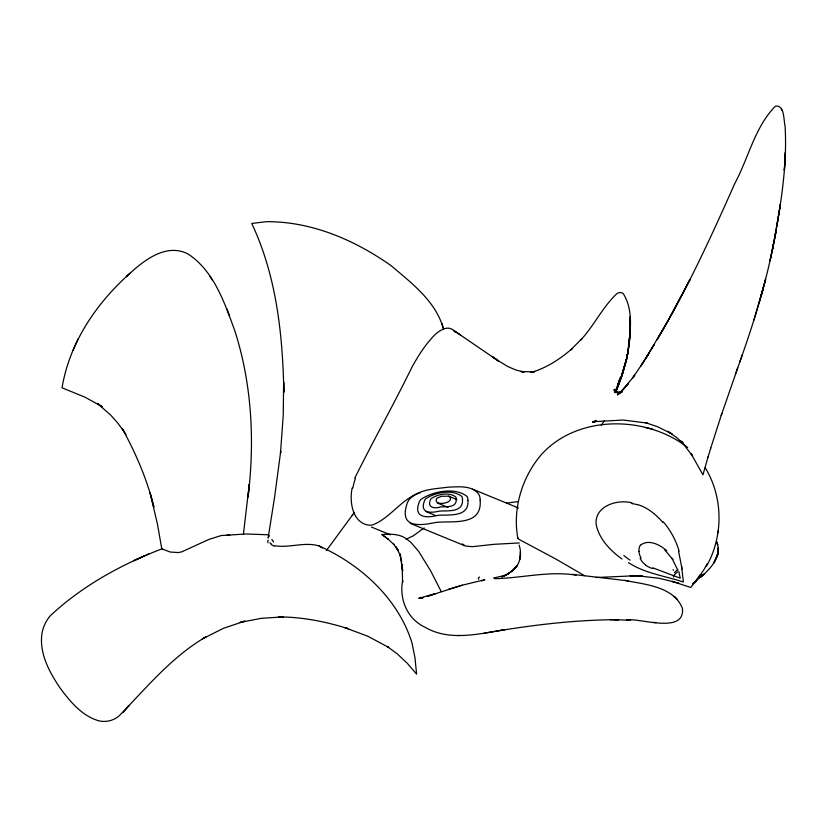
<?xml version="1.0" encoding="UTF-8"?>
<svg xmlns="http://www.w3.org/2000/svg" width="827" height="827" viewBox="0 0 827 827"><rect width="100%" height="100%" fill="white"/><g stroke="black" fill="none" stroke-linecap="round" stroke-linejoin="round"><path stroke-width="1.24" d="M706.372 566.423C723.46 536.485 723.346 497.409 705.307 467.927M717.991 532.722L718.198 530.717M520.524 555.62L520.111 559.083L520.307 551.888M614.823 390.416L614.678 391.709M243.407 534.294L249.278 484.302L248.038 497.11C254.83 441.587 251.997 384.462 234.878 330.955C224.634 303.054 214.131 271.153 188.091 254.023C165.379 242.208 141.975 261.808 126.355 276.694L130.097 273.241C96.314 303.23 69.561 342.605 62.046 387.801L84.985 397.198L102.134 406.636L97.379 403.452L110.508 414.875L117.775 423.042L124.567 432.335M352.178 487.982C349.19 501.638 352.416 523.16 369.183 525.228A19.827 15.63 -78.2 0 0 372.925 524.773C390.882 517.65 401.622 498.588 420.137 492.716M776.863 226.278C782.466 193.177 787.108 159.57 785.061 125.931C783.489 120.194 784.813 104.647 775.468 106.145C754.803 126.882 748.466 158.246 734.8 183.449C711.251 236.687 686.855 289.729 657.031 339.804L672.051 313.547L690.163 279.278L666.944 322.675L645.897 358.153L654.24 344.518L652.224 347.816M775.757 232.408L772.48 249.33L775.757 232.408C767.952 276.683 754.855 319.801 739.741 362.071M627.176 356.148C629.709 335.979 634.733 311.82 623.248 293.606C621.325 291.786 618.389 292.458 616.528 293.988C602.273 307.479 593.889 325.993 580.482 340.3L581.857 338.667L570.744 349.924L572.284 348.498C560.489 358.794 547.029 367.622 531.968 372.253L534.707 371.406L530.51 372.326L534.066 371.974L520.731 371.499L524.101 372.14L515.81 369.969L507.716 366.506L495.797 359.135L498.443 361.017L453.682 330.407L460.618 335.131M626.752 358.38L628.148 351.051L626.359 360.148C629.419 345.975 630.753 331.4 629.936 316.917L630.205 328.857L628.861 346.234L630.071 331.875C629.419 352.891 623.796 373.432 615.288 392.556M625.925 361.968L627.776 353.015M618.668 382.57L618.358 383.811L618.689 382.508M619.02 381.278L619.361 379.975M618.027 385.093L615.919 392.711M619.692 378.756L620.002 377.598M702.929 474.905L708.119 456.711M758.845 303.809L763.321 287.817L753.862 320.163M619.103 380.823L619.423 379.738M620.508 379.603L626.411 359.135L622.276 374.528L625.512 362.598L621.335 377.277L624.561 366.041L619.661 381.867L615.733 391.512L616.074 390.675M707.984 457.186L710.724 448.089M710.496 448.834L721.878 413.428M617.521 385.744L618.72 382.084M618.048 384.079L618.73 382.033M721.196 415.505L742.315 354.721M618.462 382.891L615.061 392.019M735.358 374.497L737.684 367.912M354.804 478.109C373.266 440.781 393.776 404.382 412.084 366.899C417.687 356.902 423.744 347.051 431.415 338.481C436.697 332.082 448.503 322.623 455.222 332.289M615.391 392.349L618.844 383.997M615.557 391.957L618.027 386.013L615.278 392.577M78.007 338.977L73.117 350.131M706.785 564.469L707.147 563.745M706.031 565.926L706.413 565.192M705.638 566.66L704.366 568.873M703.922 569.617L700.459 574.724M643.954 361.275L632.459 378.259L634.671 375.272L621.873 391.016L628.53 383.387L618.927 393.776L620.932 391.977L617.314 394.892L621.925 391.698L618.772 393.363L620.974 392.246M601.27 425.212L604.444 420.602M326.365 550.606L354.297 512.544M352.219 515.562L352.736 514.808M701.503 574.207L690.659 587.449L672.186 581.381L673.736 581.836L658.933 578.259L637.875 575.85L642.3 575.985L630.133 575.726L638.475 575.84M698.794 576.874L697.006 578.983M177.743 552.508L170.238 552.033L161.896 548.88C121.331 564.396 81.987 586.012 50.22 615.846C45.289 621.666 42.136 628.985 41.608 636.614C40.192 655.232 49.775 672.63 59.813 687.619C70.13 701.637 82.452 716.689 100.077 721.123C106.714 722.198 113.661 720.472 118.83 716.141C146.255 688.064 171.571 656.814 206.068 636.8L202.315 638.93L223.528 628.272L244.885 621.118L240.057 622.421L261.28 618.338L283.413 616.87L278.637 616.901C302.3 616.973 325.735 621.625 348.239 628.696L344.859 627.672L367.829 636.242L388.649 647.396L387.17 646.435L397.291 653.909L407.401 663.409L416.591 674.16L414.999 657.941L412.063 643.22C398.449 598.769 360.768 564.603 319.201 546.006C304.729 541.52 289.646 548.156 275.009 545.789M122.934 712.554L128.96 705.886M640.46 545.262C647.272 539.473 657.393 543.577 663.678 548.27M700.603 577.143L704.046 574.072L692.488 583.821M269.333 535.772L268.144 537.984L274.626 496.913L280.735 451.128L280.477 453.165L283.248 415.195L283.64 382.198L283.837 392.277C282.751 334.852 276.507 275.97 251.759 223.476L266.294 221.688C311.397 221.326 354.824 240.006 391.15 265.715C411.453 282.927 435.426 301.038 443.117 327.761M700.138 577.515C710.217 569.203 722.994 555.816 716.482 541.726L717.681 544.766L716.482 541.726M424.179 527.936L413.293 535.793L407.111 538.78M694.453 582.301L696.158 581.04L693.584 582.973M595.75 420.405L592.525 422.215L596.484 421.181L592.525 422.215M481.614 580.895L484.922 579.758M518.002 538.046L517.826 538.15A40.502 2.491 23.1 0 0 519.005 539.359L555.413 558.794L584.534 575.675M144.239 555.94L133.685 560.758L149.067 553.77M619.961 392.732L621.16 392.194M182.643 551.433L208.776 539.483L221.264 535.534L245.898 533.984L268.651 534.8M484.157 579.913L462.262 585.185L427.083 596.401L435.26 593.755L418.751 598.283L422.401 597.766M462.262 585.185L448.544 589.269M621.532 391.967L618.513 392.753L621.728 391.946M621.811 391.895L616.415 392.215L617.645 392.422L614.585 390.954L615.34 391.812L614.172 389.962L614.947 392.525M493.492 577.99L505.648 575.323L503.064 576.099L508.698 573.638L501.689 576.957L507.375 574.238L512.874 570.392L507.127 574.486L512.595 570.516L517.392 565.296L512.43 570.733C520.369 564.645 522.095 554.183 519.139 545.065M484.343 633.141L504.367 629.833C478.606 633.916 449.309 641.432 425.223 627.342C407.391 619.113 399.079 599.41 402.625 580.451L402.615 582.384L402.036 564.107L402.666 570.847L399.927 553.718L401.726 561.947M595.471 421.45L594.106 421.667L623.176 420.033L647.779 423.155M500.232 630.536C539.369 624.168 578.941 619.754 618.627 619.671L610.45 619.723M519.335 542.957L494.039 544.311L472.248 546.699L465.312 545.985L462.252 543.887M506.548 503.095L517.568 501.669M494.732 578.704C521.899 578.094 548.973 570.754 576.099 575.147M596.029 577.515L634.826 575.788M382.043 534.573L388.432 539.411L382.043 534.573C389.91 533.87 398.469 533.818 405.437 538.139M457.869 635.56L459.75 635.477M423.073 597.694L420.519 597.652L422.876 597.704M614.378 619.692L630.577 620.229L626.525 619.95C638.465 617.397 685.201 634.857 682.44 608.414C673.747 586.302 644.522 584.472 624.798 580.378M572.491 574.351L628.293 580.885M653.413 622.39L656.028 622.628M227.125 535.059L229.803 535.358M632.169 502.93C617.552 498.857 594.262 506.031 596.153 524.483C599.11 539.08 610.254 550.451 621.883 558.959M687.661 447.51C646.435 415.268 577.349 414.358 541.137 454.85C521.878 477.53 512.44 508.894 517.857 538.346M652.586 429.172L645.174 427.435M645.494 422.649L657.61 426.753L672.124 434.02L667.658 431.27L676.527 437.473L683.609 443.779L681.458 441.597L692.53 455.853L690.896 453.403L702.361 473.809M448.627 496.179L441.38 496.303L436.935 498.195A2.243 1.675 -67.7 0 0 436.336 499.384C434.268 505.855 451.366 503.788 450.457 498.433A2.305 1.726 -67.7 0 0 450.198 497.316L448.627 496.179L456.907 499.57M678.13 583.169L679.194 583.49L672.186 581.381M637.4 504.511C647.572 507.478 655.997 514.518 662.861 522.375M652.782 567.839L680.27 578.176L678.781 571.467M162.712 549.149L161.803 548.818L157.378 523.77L150.059 492.696L153.874 507.065C147.185 479.577 135.876 453.392 122.293 428.655L126.014 434.692M472.506 489.139L518.426 507.974M437.39 503.012L447.986 507.354M426.05 511.613L435.467 515.479M410.326 523.419L464.505 545.644M371.426 527.047L390.385 534.821M319.201 546.006L322.261 547.991M628.479 562.649C645.008 573.442 664.98 575.933 683.391 582.001L681.861 568.976M494.618 358.277L491.972 356.396L498.443 361.017M271.597 544.311L269.974 542.843M406.057 538.522L410.864 542.336L418.586 551.289L430.547 570.682L441.101 591.295M664.484 548.88L666.81 550.792M388.173 539.214L393.91 544.507L393.466 544.021L398.562 550.854L395.792 546.719L400.682 556.064L400.185 554.938M664.339 549.448L672.858 559.528L672.041 558.37L677.768 570.113M680.425 440.533L682.637 442.807L681.458 441.597M210.048 276.363L212.043 279.815M781.329 108.937L781.742 110.053M227.011 309.091L229.524 316.038M678.564 551.154L681.675 567.012M442.29 324.546L441.99 323.347L443.386 328.929M614.812 391.812L614.368 389.3L614.554 391.471M478.75 579.324A60.464 7.515 4.9 0 1 479.588 577.039M700.19 574.672A68.062 42.208 -27.2 0 1 699.094 576.099M674.387 572.677A19.197 3.939 -30 0 1 677.716 569.648M674.284 575.023A14.348 3.411 -26.7 0 1 677.551 571.933M673.767 577.07A15.217 4.611 -15.5 0 1 673.633 575.334M630.06 560.158A56.701 47.852 36.5 0 1 623.827 555.475M631.911 503.643A38.735 33.4 65.2 0 1 637.369 504.718M663.326 521.889A66.274 55.822 63.5 0 1 679.07 551.04M681.944 567.064A68.062 45.351 69.2 0 1 682.12 569.038M673.106 569.565A37.546 21.564 61.8 0 1 673.343 570.32M639.126 551.423A12.291 9.49 41.7 0 1 640.356 545.189M641.111 558.173A19.197 15.237 32.9 0 1 638.899 551.402M645.473 564.831A14.348 10.854 35.5 0 1 640.139 558.37M652.958 568.625A15.217 9.366 39.4 0 1 645.473 565.037M352.84 488.033A45.774 30.857 -73.6 0 1 355.424 478.368M407.111 538.822A19.92 13.687 -62 0 1 405.902 539.121M273.603 542.016A39.779 11.64 30.5 0 1 271.866 539.462M182.581 551.578A18.814 7.919 -29.3 0 1 177.65 552.643M274.523 546.14A17.119 8.363 -14.7 0 1 271.246 544.466M267.958 542.843A34.403 13.284 2 0 1 268.134 540.062M718.177 550.379L716.947 556.953L718.084 552.787L718.27 547.981L718.177 550.379M785.423 152.323L784.347 170.3L785.423 152.323M456.225 499.001C456.959 508.078 446.249 506.517 440.377 506.93C435.519 508.76 427.321 508.057 430.092 500.78A4.156 3.101 -67.7 0 1 431.187 498.578C437.731 494.132 449.164 491.817 455.76 496.934A4.269 3.194 -67.7 0 1 456.225 499.001M462.479 499.446C463.554 512.802 447.81 510.507 439.168 511.107C431.622 513.112 420.178 513.639 424.044 502.061A6.109 4.569 -67.7 0 1 425.657 498.826C435.281 492.282 452.09 488.881 461.797 496.407A6.275 4.693 -67.7 0 1 462.479 499.446M467.927 500.376C469.312 517.495 449.113 514.549 438.041 515.314C428.365 517.888 413.686 518.57 418.648 503.726A7.825 5.851 -67.7 0 1 420.716 499.57C432.49 491.341 455.253 486.762 467.048 496.469A8.043 6.016 -67.7 0 1 467.927 500.376M480.146 500.19C482.317 526.778 452.142 520.483 435.529 522.499C420.302 525.652 399.803 528.36 406.574 505.183A11.681 8.735 -67.7 0 1 409.675 498.991C419.661 488.881 435.24 488.984 448.41 487.144C458.53 486.865 472.041 485.035 478.833 494.36A12.012 8.983 -67.7 0 1 480.146 500.19M780.409 204.228L774.785 237.762L780.409 204.228M773.39 244.596L770.04 260.66L773.39 244.596M765.564 279.309L761.005 296.252L765.564 279.309M717.836 553.956L713.928 562.794L717.836 553.956M649.329 352.643L641.028 365.803L649.329 352.643M621.925 391.698L617.79 393.962L621.945 391.709M674.78 597.125L673.881 596.298L676.982 599.182L674.78 597.125"/></g></svg>
